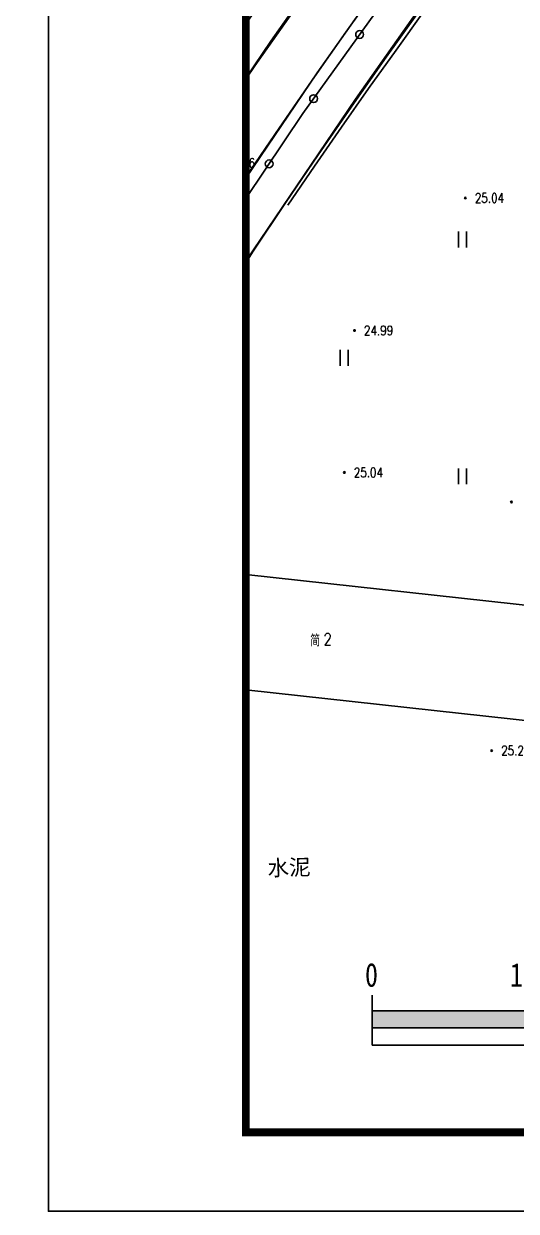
# Model space of a CAD drawing. Extents: x 39519617 to 39520126, y 3727912 to 3728254.
# Drawn here: x 39519704.2 to 39519735.4, y 3727912 to 3727987.2 of the extents above; entities that cross this region are included whole.
import ezdxf
from ezdxf.enums import TextEntityAlignment as Align
from ezdxf.xclip import XClip

# ---------------------------------------------------------------- set-up
doc = ezdxf.new("R2010")
doc.units = 0
doc.header["$LTSCALE"] = 1000
doc.header["$MEASUREMENT"] = 0
doc.header["$XCLIPFRAME"] = 2
for name, pattern in [('ACAD_ISO04W100', [30, 24, -3, 0, -3]), ('DASH', [0.35, 0.25, -0.1]), ('X6', [2, 1, -1])]:
    doc.linetypes.add(name, pattern=pattern)
doc.layers.add('0-消防道路', color=1, linetype='DASH', lineweight=20)
for name, color, linetype in [('ASSIST', 7, 'Continuous'), ('A注解1', 4, 'Continuous'), ('RD-中线', 14, 'Continuous'), ('RD-侧石线', 5, 'Continuous'), ('RD-红线', 7, 'Continuous'), ('RD-绿线', 3, 'Continuous'), ('temp', 6, 'Continuous'), ('周边道路', 7, 'Continuous'), ('图框', 140, 'Continuous'), ('金属', 26, 'Continuous')]:
    doc.layers.add(name, color=color, linetype=linetype)
doc.styles.add('HZ', font='rs.shx', dxfattribs={"width": 0.8, "bigfont": 'hztxt.shx'})
doc.styles.add('宋体', font='')
doc.styles.add('黑体', font='')
doc.styles.get('宋体').set_extended_font_data('SimSun')
doc.styles.get('黑体').set_extended_font_data('SimHei')
doc.linetypes.add('1161', pattern='A,0,[149,AAA.SHX,S=0.15,R=0,X=0,Y=0],-1.6', length=1.6)

# ---------------------------------------------------------------- blocks, each defined once
blk = doc.blocks.new('用地路网图')
at = {"layer": 'RD-中线', "color": 252, "linetype": 'ACAD_ISO04W100', "ltscale": 4, "flags": 128}
blk.add_lwpolyline([(2069.37791056931, 1829.497543207835), (2130.38396268338, 1943.023520648945, -0.2461048066375835), (2514.707300305367, 2203.186082044151), (4875.050427228212, 2469.756065326277)], format="xyb", dxfattribs=at)
at = {"layer": 'RD-侧石线', "ltscale": 2, "flags": 128}
for points in [[(2098.816822163761, 1856.816959091928), (2141.835275456309, 1936.869868421461, -0.2461048066375833), (2516.166206307709, 2190.268203220796), (2931.026640474796, 2237.121280530002)], [(2075.914196610451, 1869.124263545964), (2119.877882584929, 1948.669228217099, -0.07389911291108565), (2209.83282571286, 2069.329597745556)]]:
    blk.add_lwpolyline(points, format="xyb", dxfattribs=at)
at = {"layer": 'RD-红线', "ltscale": 2, "flags": 128}
for points in [[(2102.879506394267, 1858.039496141486), (2144.477886095643, 1935.449794830754, -0.2461048066375833), (2516.502876922488, 2187.287154261488), (2929.416053943336, 2233.920314263552)], [(2238.094204165041, 2117.450512097683), (2235.936894781888, 2098.912963926792, 0.0931260254076423), (2116.290039263666, 1950.59724646667), (2074.69165956229, 1873.186947777402)]]:
    blk.add_lwpolyline(points, format="xyb", dxfattribs=at)
at = {"layer": 'RD-绿线', "ltscale": 4, "flags": 128}
for points in [[(2251.544544585049, 2100.831632734276, 0.09964956354976938), (2123.777436077595, 1946.573704625946), (2074.75790822506, 1855.353413831443, -1), (2072.99616779387, 1856.300129558425), (2122.015695653856, 1947.520420352928, -0.09964956354979984), (2250.286319859326, 2102.386261478532, -0.09964956354979984)], [(2262.239454776049, 2087.617288405076, 0.0996495635496051), (2138.752229712903, 1938.526620944496), (2089.732701852918, 1847.306330149993, -1), (2087.970961421728, 1848.253045876976), (2136.990489281714, 1939.473336671479, -0.09964956355097578), (2260.981230050325, 2089.171917150263, -0.09964956355097578)]]:
    blk.add_lwpolyline(points, format="xyb", dxfattribs=at)
blk = doc.blocks.new('sdfgdfgdfgd')
at = {"layer": '周边道路'}
ref = blk.add_blockref('用地路网图', (39518268.28676257, 3727143.201930654), dxfattribs=at)
XClip(ref).set_block_clipping_path([(1831.3204261735082, 1551.0485816798173), (3146.308981910348, 2599.266237251926)])
blk = doc.blocks.new('sfgsd')
at = {"layer": 'A注解1'}
h = blk.add_hatch(color=256, dxfattribs=at)
h.paths.add_polyline_path([(490.6065347319818, 13.45737611502409), (490.6065347319818, 14.52575039258227), (480.6065347319818, 14.52575039258227), (480.6065347319818, 13.45737611502409)])
h.paths.add_polyline_path([(500.6065347319818, 12.36744340090081), (500.6065347319818, 13.45737611502409), (490.6065347319818, 13.45737611502409), (490.6065347319818, 12.36744340090081)])
h.paths.add_polyline_path([(510.6065347319818, 13.45737611502409), (510.6065347319818, 14.52575039258227), (500.6065347319818, 14.52575039258227), (500.6065347319818, 13.45737611502409)])
h.paths.add_polyline_path([(510.6065347319818, 13.45737611502409), (510.6065347319818, 12.36744340090081), (520.6065347319818, 12.36744340090081), (520.6065347319818, 13.45737611502409)])
h.paths.add_polyline_path([(530.6065347319818, 13.45737611502409), (530.6065347319818, 14.52575039258227), (520.6065347319818, 14.52575039258227), (520.6065347319818, 13.45737611502409)])
for p, q in [((480.6065347319818, 15.52575039258227), (480.6065347319818, 12.36744340090081)), ((490.6065347319818, 15.52575039258227), (490.6065347319818, 12.36744340090081)), ((500.6065347319818, 15.52575039258227), (500.6065347319818, 12.36744340090081)), ((510.6065347319818, 15.52575039258227), (510.6065347319818, 12.36744340090081)), ((520.6065347319818, 15.52575039258227), (520.6065347319818, 12.36744340090081)), ((530.6065347319818, 12.36744340090081), (530.6065347319818, 15.52575039258227)), ((480.6065347319818, 14.52575039258227), (530.6065347319818, 14.52575039258227)), ((480.6065347319818, 13.45737611502409), (530.6065347319818, 13.45737611502409)), ((480.6065347319818, 12.36744340090081), (530.6065347319818, 12.36744340090081))]:
    blk.add_line(p, q, dxfattribs=at)
at = {"layer": 'A注解1', "style": '黑体', "width": 0.8}
for s, p in [('0', (480.1655810429947, 16.06066337134689)), ('10', (489.3477523925249, 16.06066337134689)), ('20', (499.3477523925249, 16.06066337134689)), ('30', (509.3477523925249, 16.06066337134689)), ('40', (519.3477523925249, 16.06066337134689)), ('50', (529.3820438004914, 16.06066337134689)), ('M', (532.4226189221954, 16.06066337134689))]:
    blk.add_text(s, height=1.5, dxfattribs=at).set_placement(p)
blk = doc.blocks.new('sdefsdf87dfg54f')
at = {"color": 250, "linetype": 'Continuous'}
for p, q in [((520358.3520804346, 3727987.52134089), (520369.7198597044, 3728003.387347136)), ((520359.2549839094, 3727990.103595241), (520363.6187869161, 3727996.3088288)), ((520350.7417147979, 3727977.524515407), (520359.2549839094, 3727990.103595241)), ((520345.871894069, 3727968.974535969), (520358.3520804346, 3727987.52134089)), ((520374.1886033267, 3727956.184453325), (520345.2538094372, 3727959.360331675)), ((520344.4511622488, 3727952.146647977), (520373.3967011049, 3727948.969590261))]:
    blk.add_line(p, q, dxfattribs=at)
at = {"color": 250, "linetype": '1161'}
for p, q in [((520356.3285406157, 3727992.122638938), (520360.735683009, 3727998.389500168)), ((520347.7789378837, 3727979.489873085), (520356.3285406157, 3727992.122638938))]:
    blk.add_line(p, q, dxfattribs=at)
at = {"color": 250, "linetype": 'X6'}
for p, q in [((520361.6748527437, 3727988.43405292), (520366.0028185174, 3727994.588326707)), ((520353.1916278154, 3727975.899365926), (520361.6748527437, 3727988.43405292))]:
    blk.add_line(p, q, dxfattribs=at)
at = {"color": 250}
for p, q in [((520368.2110629156, 3727979.050666512), (520368.2110629156, 3727980.050666512)), ((520368.7110629156, 3727979.050666512), (520368.7110629156, 3727980.050666512)), ((520360.7110629156, 3727971.550666512), (520360.7110629156, 3727972.550666512)), ((520361.2110629156, 3727971.550666512), (520361.2110629156, 3727972.550666512)), ((520368.2110629156, 3727964.050666512), (520368.2110629156, 3727965.050666512)), ((520368.7110629156, 3727964.050666512), (520368.7110629156, 3727965.050666512))]:
    blk.add_line(p, q, dxfattribs=at)
at = {"color": 250, "linetype": 'Continuous'}
for centre, start, end in [((520368.6421483532, 3727982.180832238), 0, 180), ((520368.6421483532, 3727982.180832238), 180, 0), ((520361.6231483519, 3727973.784832238), 0, 180), ((520361.6231483519, 3727973.784832238), 180, 0), ((520360.9752716497, 3727964.792388477), 0, 180), ((520360.9752716497, 3727964.792388477), 180, 0), ((520371.5618980601, 3727962.917150876), 0, 180), ((520371.5618980601, 3727962.917150876), 180, 0), ((520370.3121483549, 3727947.174832238), 0, 180), ((520370.3121483549, 3727947.174832238), 180, 0)]:
    blk.add_arc(centre, 0.04999999998835847, start, end, dxfattribs=at)
for centre, major_axis, ratio, start_param, end_param in [((520361.9450297132, 3727992.536019152), (-0.1767766953609638, 0.1767766953609638), 0.9999999991322539, -1.407103409837753, 4.876081897341833), ((520359.0329188183, 3727988.471586823), (-0.1767766953609638, 0.1767766953609638), 0.9999999991322539, -1.407103409837753, 4.876081897341833), ((520356.213310115, 3727984.342914323), (-0.1767766953380745, 0.1767766953380745), 0.9999999986053882, -1.377705280540337, 4.905480026639249)]:
    blk.add_ellipse(centre, major_axis=major_axis, ratio=ratio, start_param=start_param, end_param=end_param, dxfattribs=at)
at = {"color": 250, "linetype": 'Continuous', "style": 'HZ', "width": 0.8}
for s, p in [('25.16', (520353.4771483541, 3727984.390832238)), ('25.04', (520369.2421483546, 3727982.180832238)), ('24.99', (520362.2231483534, 3727973.784832238)), ('25.04', (520361.5752716511, 3727964.792388477)), ('25.29', (520370.9121483564, 3727947.174832238))]:
    blk.add_text(s, height=0.6, dxfattribs=at).set_placement(p, align=Align.MIDDLE_LEFT)
for s, p in [('简', (520359.1314052343, 3727954.186237917)), ('2', (520359.919819355, 3727954.23333957))]:
    blk.add_text(s, height=0.75, dxfattribs=at).set_placement(p, align=Align.MIDDLE)
at = {"color": 250, "linetype": 'Continuous', "style": '宋体'}
blk.add_text('水泥', height=1, rotation=1.884859072721424, dxfattribs=at).set_placement((520357.4698370397, 3727939.786815453), align=Align.MIDDLE)
blk = doc.blocks.new('TK')
at = {"layer": '图框'}
blk.add_lwpolyline([(465375.0184975343, 548713.6539831527), (549475.0184975343, 548713.6539831527), (549475.0184975343, 489313.6539831528), (465375.0184975343, 489313.6539831528)], close=True, dxfattribs=at)
blk.add_lwpolyline([(465375.0184975343, 548713.6539831527), (549475.0184975343, 548713.6539831527), (549475.0184975343, 489313.6539831528), (465375.0184975343, 489313.6539831528)], close=True, dxfattribs=at)
at = {"layer": '图框', "const_width": 100}
blk.add_lwpolyline([(548475.0184975343, 490313.6539831528), (548475.0184975343, 547713.6539831527), (467875.0184975343, 547713.6539831527), (467875.0184975343, 490313.6539831528)], close=True, dxfattribs=at)

msp = doc.modelspace()

# ---------------------------------------------------------------- hatches: boundary and pattern name
at = {"layer": '0-消防道路'}
h = msp.add_hatch(dxfattribs=at)
h.set_pattern_fill('碎沙', color=18, scale=0.7, angle=-0.002501399435103358)
h.set_pattern_definition([(37.49749860050145, (39519705.77064402, 3727911.96227404), (-0.05592631208246285, 1.712948773896889), [0, -1.35128, 0, -1.5113, 0, -1.444625]), (7.4974986005014, (39519705.77064402, 3727911.96227404), (1.573441021649287, 2.508819161631473), [0, -0.72898, 0, -1.21793, 0, -0.4667249999999999]), (327.4974986005014, (39519704.67717402, 3727911.962321778), (2.768473512811166, 0.004909281312153268), [0, -0.4445, 0, -1.6002, 0, -2.08915]), (317.4974986005014, (39519704.67717402, 3727911.962321778), (2.672481645108078, 0.7801359578563366), [0, -0.22225, 0, -1.04902, 0, -1.20015])])
edge = h.paths.add_edge_path()
edge.add_line((39520038.81489775, 3728109.652203336), (39520041.17186848, 3728088.784890737))
edge.add_arc((39520038.19082087, 3728088.448208139), 3, 6.44373905982185, 96.44375991106077)
edge.add_line((39520037.85413718, 3728091.429255622), (39520022.81045352, 3728089.73020084))
edge.add_arc((39520023.8205046, 3728080.787058391), 9, 96.44375991106077, 207.8153875920812)
edge.add_line((39520015.8604034, 3728076.587440677), (39520016.82698449, 3728074.755349331))
edge.add_arc((39520005.32906055, 3728068.689234842), 13, -62.184864157676884, 27.815387686478516, ccw=False)
edge.add_line((39520011.39512452, 3728057.191284248), (39519960.50233074, 3728030.341373883))
edge.add_arc((39519964.7019135, 3728022.38125424), 9, 117.815135842323, 129.8151358970761)
edge.add_line((39519958.93909977, 3728029.294283828), (39519945.93750054, 3728018.45593959))
edge.add_arc((39519937.61343628, 3728028.441426768), 13, 297.81513584232306, 309.815135897076, ccw=False)
edge.add_line((39519943.67950026, 3728016.943476173), (39519886.77658365, 3727986.922758176))
edge.add_arc((39519880.71051969, 3727998.420708776), 13, 285.8151360116442, 297.81513584232306, ccw=False)
edge.add_line((39519884.25346725, 3727985.912810369), (39519867.9675637, 3727981.299717054))
edge.add_arc((39519870.42037355, 3727972.640402774), 9, 105.8151360116442, 117.815135842323)
edge.add_line((39519866.2207908, 3727980.600522418), (39519809.99683494, 3727950.938009063))
edge.add_arc((39519803.93077096, 3727962.435959656), 13, 230.608325986646, 297.81513584232306, ccw=False)
edge.add_line((39519795.68073415, 3727952.389224243), (39519734.62350796, 3728002.527338067))
edge.add_arc((39519732.08503509, 3727999.436034867), 3.999999999999999, 50.60832602052098, 143.0157020310274)
edge.add_line((39519728.88983346, 3728001.842419398), (39519743.00570739, 3728019.710876734))
edge.add_line((39519743.00570739, 3728019.710876734), (39519740.72190309, 3728016.919944638))
edge.add_arc((39519743.81756137, 3728014.386784589), 4.000000001981216, 140.706727084934, 230.6083259295717)
edge.add_line((39519741.2790885, 3728011.295481383), (39519747.5658338, 3728006.13302033))
edge.add_arc((39519753.27739777, 3728013.088452531), 9.000000004535506, 230.6083258136865, 318.0742514885774)
edge.add_line((39519759.97349992, 3728007.074949718), (39519794.5158866, 3728045.538280788))
edge.add_arc((39519803.44402285, 3728037.520276924), 12.00000011098791, 129.6269422619046, 138.0742514687191, ccw=False)
edge.add_line((39519795.79058792, 3728046.762838076), (39519817.09829322, 3728064.406988293))
edge.add_line((39519817.09829322, 3728064.406988296), (39519820.92501061, 3728059.78570783))
edge.add_line((39519820.92501065, 3728059.785707778), (39519799.61730536, 3728042.141557562))
edge.add_arc((39519803.44402282, 3728037.520276988), 6.000000056516907, 129.6269422619046, 138.0742509452853)
edge.add_line((39519798.9799547, 3728041.52927892), (39519787.82733016, 3728029.110707674))
edge.add_arc((39519788.57134151, 3728028.442540699), 1, 138.0742514885688, 297.8153868291467)
edge.add_line((39519789.03796569, 3728027.558085003), (39519876.20692353, 3728073.546984192))
edge.add_arc((39519872.00758757, 3728081.507234031), 9, 297.8133595595882, 387.8347193564533)
edge.add_line((39519879.96627136, 3728085.709537265), (39519876.06565953, 3728093.096851868))
edge.add_arc((39519887.55385052, 3728099.181378776), 13, 117.83416001844051, 207.9071781848576, ccw=False)
edge.add_line((39519881.48396919, 3728110.677314606), (39519952.47187445, 3728148.159982857))
edge.add_line((39519952.47187445, 3728148.159982857), (39519967.39462375, 3728156.032978431))
edge.add_arc((39519971.59424142, 3728148.072877215), 9, 105.81832213477321, 117.815387306319, ccw=False)
edge.add_line((39519969.14094998, 3728156.73205507), (39520009.56138315, 3728168.183846902))
edge.add_line((39520009.56138315, 3728168.183846903), (39520015.7854716, 3728113.089111998))
edge.add_arc((39520024.72858486, 3728114.099421386), 9, 186.4454148781413, 276.4437599110608)
edge.add_line((39520025.73863595, 3728105.156278941), (39520036.17053396, 3728106.334472169))
edge.add_arc((39520035.83385026, 3728109.315519647), 3, 276.4437599110608, 366.4437600316482)
edge = h.paths.add_edge_path(flags=16)
edge.add_arc((39519891.46560473, 3728091.772961766), 9.000000000970338, 207.8329672574628, 297.8193171247055)
edge.add_line((39519895.66576836, 3728083.813148607), (39519923.2776117, 3728098.380700071))
edge.add_arc((39519919.07799406, 3728106.340801313), 9.000000002137611, 297.8153870052521, 302.5786502813544)
edge.add_line((39519923.92410554, 3728098.756923439), (39519928.36710604, 3728101.596008685))
edge.add_arc((39519933.21321754, 3728094.012130828), 9.000000000728894, 117.8153872786331, 122.5786504571343, ccw=False)
edge.add_line((39519929.01359987, 3728101.972232049), (39519981.2542012, 3728129.533508421))
edge.add_arc((39519988.25356391, 3728116.26667302), 15, 6.443770410397406, 117.81538699187789, ccw=False)
edge.add_line((39520003.15880102, 3728117.950094167), (39520004.8699514, 3728102.799338736))
edge.add_arc((39520013.81309366, 3728103.809391418), 9, 186.4437704884951, 276.4437603412384)
edge.add_line((39520014.82314475, 3728094.866248975), (39520036.19197503, 3728097.279674717))
edge.add_arc((39520036.07974715, 3728098.273357213), 0.9999999946275232, 276.443759480883, 366.4437603232813)
edge.add_line((39520037.07342963, 3728098.385585113), (39520036.96120173, 3728099.37926761))
edge.add_arc((39520035.96751923, 3728099.267039703), 0.999999999911265, 6.443760323281284, 96.44375991106077)
edge.add_line((39520035.85529134, 3728100.2607222), (39520020.44855553, 3728098.520663792))
edge.add_arc((39520019.43850445, 3728107.463806237), 9, 186.443770382447, 276.44375991106074, ccw=False)
edge.add_line((39520010.49536218, 3728106.45375357), (39520006.42354011, 3728142.506214258))
edge.add_arc((39520003.44249268, 3728142.169530034), 2.99999999746808, 6.443770382447002, 27.81538742690118)
edge.add_line((39520006.09585976, 3728143.569402589), (39519999.24492052, 3728156.554910831))
edge.add_arc((39519996.59155344, 3728155.155038279), 3, 27.81538735610627, 105.8183225745893)
edge.add_line((39519995.77378964, 3728158.041430899), (39519970.77647796, 3728150.959270013))
edge.add_arc((39519971.59424177, 3728148.072877396), 3, 105.8183225745893, 117.815387306319)
edge.add_line((39519970.19436921, 3728150.726244473), (39519955.27160841, 3728142.853242835))
edge.add_line((39519955.27160841, 3728142.853242836), (39519954.33836015, 3728144.62215401))
edge.add_line((39519954.33836015, 3728144.62215401), (39519883.35154729, 3728107.140062558))
edge.add_arc((39519887.55385052, 3728099.181378776), 9, 117.8347193328523, 207.8362323024877)
edge.add_line((39519879.59527771, 3728094.978865386), (39519883.50679244, 3728087.570901908))
edge = h.paths.add_edge_path(flags=16)
edge.add_arc((39519743.17392093, 3728003.269746217), 1.000000001989203, 50.60832598664593, 140.6083259115443)
edge.add_line((39519742.40109513, 3728003.904364434), (39519741.76647693, 3728003.131538647))
edge.add_arc((39519742.53930273, 3728002.496920427), 1.00000000318312, 140.6083258909287, 230.6083255720895)
edge.add_line((39519741.90468451, 3728001.724094626), (39519749.00509585, 3727995.893478731))
edge.add_arc((39519749.63971405, 3727996.666304536), 1.000000004648872, 230.6083265366824, 320.6083258909287)
edge.add_line((39519750.41253986, 3727996.031686316), (39519751.04715808, 3727996.804512124))
edge.add_arc((39519750.27433228, 3727997.439130338), 0.9999999980949469, 320.608325870313, 410.6083259866459)
edge.add_line((39519750.90895049, 3727998.211956139), (39519743.80853915, 3728004.042572019))
edge = h.paths.add_edge_path(flags=16)
edge.add_line((39519935.97561134, 3728094.280832634), (39519940.30927918, 3728096.567180086))
edge.add_line((39519786.68109596, 3727964.955231125), (39519798.21920701, 3727955.480527446))
edge.add_line((39519942.77750128, 3728070.159686427), (39519959.04941939, 3728074.768818268))
edge.add_line((39519943.86133648, 3728066.30931707), (39519960.14825076, 3728070.922696675))
edge.add_arc((39519946.32044887, 3728057.651788024), 13, 105.8151360116442, 117.815135842323)
edge.add_line((39519839.65044463, 3728015.746249054), (39519826.64518891, 3728004.904856715))
edge.add_arc((39519820.8815805, 3728011.817223835), 13, 297.8179569274766, 309.815135897076)
edge.add_line((39519842.2116951, 3728012.673791403), (39519829.20564476, 3728001.831736648))
edge.add_arc((39519847.97450887, 3728005.760761869), 13, 117.815135842323, 129.8151358970761)
edge.add_arc((39519937.61343624, 3728028.441426748), 9, 297.8151358423231, 309.815135897076)
edge.add_line((39519956.37784922, 3728032.366741415), (39519943.37624995, 3728021.528397154))
edge.add_line((39519866.87742598, 3727985.148301184), (39519883.16332954, 3727989.761394497))
edge.add_arc((39519989.9733072, 3728101.039834853), 8.99999999819926, 297.815387306319, 366.4437700377914)
edge.add_arc((39519942.47367468, 3728098.893866354), 3, 117.8143254150655, 207.8153870625184)
edge.add_arc((39519988.25409118, 3728116.262004805), 9, 6.443770382447002, 117.8143254150655)
edge.add_line((39519997.19723344, 3728117.272057473), (39519998.91644947, 3728102.049887483))
edge.add_arc((39519803.93077096, 3727962.435959656), 9, 230.608325986646, 297.8151358423231)
edge.add_arc((39519792.3926599, 3727971.910663341), 9, 117.8179569274765, 230.608325986646)
edge.add_line((39519760.41091441, 3727986.52740914), (39519768.23884511, 3727980.099379159))
edge.add_line((39519777.79091145, 3728017.101692793), (39519772.68252867, 3728014.406715609))
edge.add_arc((39519776.88199881, 3728006.446536543), 9.000000008579233, 117.8143253090408, 138.074251381894)
edge.add_line((39519770.18589666, 3728012.460039372), (39519758.91835874, 3727999.913510799))
edge.add_arc((39519765.61446089, 3727993.900007995), 8.9999999927694, 138.0742515009973, 230.6083260092271)
edge.add_line((39519759.90289695, 3727986.944575782), (39519760.41091441, 3727986.52740914))
edge.add_line((39519930.73342874, 3728097.788010129), (39519777.57175397, 3728016.982159763))
edge.add_arc((39519932.13325211, 3728095.134617111), 2.999999998342619, 27.81538742690118, 117.8143254150655)
edge.add_line((39519935.97561134, 3728094.280832634), (39519934.78661919, 3728096.534489674))
edge.add_line((39519941.07385131, 3728101.547259375), (39519984.05462104, 3728124.222183858))
edge.add_line((39519940.30927918, 3728096.567180087), (39519939.8203076, 3728097.493993804))
edge.add_line((39519841.9084449, 3728017.258712462), (39519940.25438489, 3728069.149738617))
edge.add_arc((39519773.95040906, 3727987.05481137), 9, 230.608325986646, 297.8178189282925)
edge.add_arc((39519847.97450881, 3728005.760761816), 9, 117.8178189282926, 129.8151358970761)
edge.add_line((39519843.77455331, 3728013.720684795), (39519904.18903122, 3728045.597641324))
edge.add_arc((39519820.88237519, 3728011.817886306), 9, 297.8178189282925, 309.815135897076)
edge.add_line((39519778.15023648, 3727979.094820815), (39519825.08233068, 3728003.857963328))
edge.add_line((39519960.45321564, 3728120.816788136), (39519960.45336945, 3728120.816869284))
edge.add_line((39519960.45320824, 3728120.816804852), (39519960.45336206, 3728120.816886006))
edge.add_arc((39520005.32906053, 3728068.689234832), 9, 297.8151358423231, 387.8153873561062)
edge.add_line((39520013.28916175, 3728072.888852493), (39520006.90102834, 3728084.997142523))
edge.add_arc((39519964.70191348, 3728022.38125423), 13, 117.815135842323, 129.8151358970761)
edge.add_line((39519958.6358495, 3728033.879204823), (39520009.52864328, 3728060.729115188))
edge.add_arc((39519870.42037357, 3727972.640402778), 13, 105.8151360116442, 117.815135842323)
edge.add_line((39519808.13035372, 3727954.475840019), (39519864.35430959, 3727984.138353371))
edge.add_arc((39519880.71051969, 3727998.420708779), 9, 285.8151360116443, 297.8151358423231)
edge.add_line((39519884.91010243, 3727990.46058913), (39519941.81301899, 3728020.481307099))
edge.add_line((39519826.94821056, 3728000.319571909), (39519788.19255173, 3727979.87050576))
edge.add_arc((39519956.60530318, 3728083.430595081), 13, 285.8151360116443, 297.8179569274766)
edge.add_line((39519994.70144672, 3728088.83302072), (39519962.67193325, 3728071.932943158))
edge.add_arc((39519998.90113147, 3728080.872954885), 9.000000001834868, 27.81538742690118, 117.8179569274765)
edge.add_arc((39519946.31414635, 3728057.650002788), 9, 105.8151360116442, 117.819639091003)
edge.add_line((39519942.11393798, 3728065.60979234), (39519904.18903123, 3728045.597641324))
edge.add_arc((39519956.59660952, 3728083.428132544), 9, 285.8151360116443, 297.819639091003)
edge.add_line((39519994.24879599, 3728093.120226551), (39519960.79681789, 3728075.468342996))
edge.add_line((39519961.386464, 3728119.047876749), (39519961.38661782, 3728119.047957901))
edge.add_line((39519961.3864566, 3728119.04789347), (39519961.38661042, 3728119.047974622))

# ---------------------------------------------------------------- linework, layer by layer
at = {"layer": 'temp'}
msp.add_lwpolyline([(39520046.60953734, 3728022.353761457, 0.003652779771976833), (39520045.86115003, 3728029.444507832), (39520028.97765952, 3728178.939324558, 0.1981031910288203), (39519720.93981017, 3727975.698951879, 0.1981031910288203)], format="xyb", dxfattribs=at)

# ---------------------------------------------------------------- block references
at = {"xscale": 0.005, "yscale": 0.005, "zscale": 0.005}
msp.add_blockref('TK', (39517378.895551, 3725465.394004125), dxfattribs=at)
at = {"rotation": 359.9974202731407}
msp.add_blockref('sfgsd', (39519245.65840402, 3727910.147232664), dxfattribs=at)
at = {"layer": 'ASSIST', "color": 1, "linetype": 'Continuous'}
ref = msp.add_blockref('sdefsdf87dfg54f', (38999363.53570323, -6.028693780303001), dxfattribs=at)
XClip(ref).set_block_clipping_path([(520354.73494077474, 3727922.990967822), (520722.73494070023, 3728210.001446726)])
at = {"layer": '金属', "color": 0}
ref = msp.add_blockref('sdfgdfgdfgd', (-716.8082485049963, -1143.990272141062), dxfattribs=at)
XClip(ref).set_block_clipping_path([(39520435.078859486, 3729060.952896302), (39520803.078848965, 3729347.963600685)])

doc.saveas('drawing.dxf')
